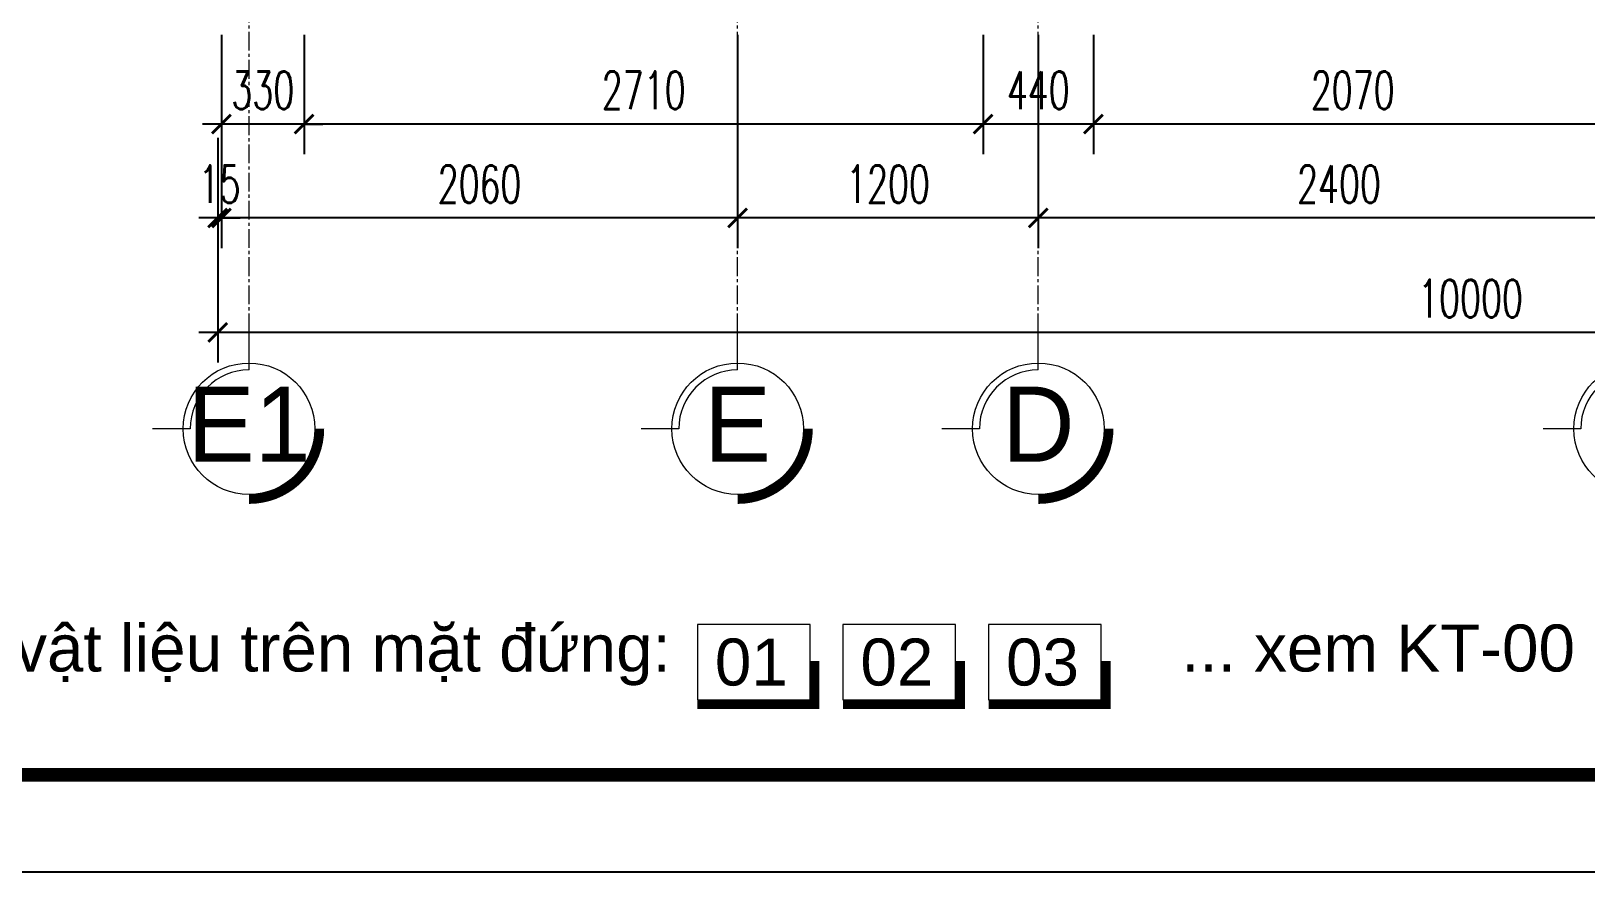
# Model space of a CAD drawing. Header units: millimetres. Extents: x -229618 to 2906, y -178063 to 96806.
# Drawn here: x -213770 to -207565, y -155647 to -152290 of the extents above; entities that cross this region are included whole.
import ezdxf
from ezdxf.enums import TextEntityAlignment as Align

# ---------------------------------------------------------------- set-up
doc = ezdxf.new("R2010")
doc.units = ezdxf.units.MM
doc.header["$LTSCALE"] = 200
doc.header["$MEASUREMENT"] = 0
doc.header["$PDMODE"] = 3
doc.header["$PDSIZE"] = 50
doc.linetypes.add('CENTER2', pattern=[1.125, 0.75, -0.125, 0.125, -0.125])
doc.layers.get('0').update_dxf_attribs({"color": 95, "linetype": 'CONTINUOUS'})
doc.layers.get('DEFPOINTS').update_dxf_attribs({"linetype": 'CONTINUOUS'})
for name, color, linetype in [('CUA', 145, 'CONTINUOUS'), ('DIM', 251, 'CONTINUOUS'), ('KHUNGTEN', 7, 'CONTINUOUS'), ('MANH', 9, 'CONTINUOUS'), ('TEXT', 33, 'CONTINUOUS')]:
    doc.layers.add(name, color=color, linetype=linetype)
doc.layers.add('in', color=203, linetype='CONTINUOUS', lineweight=5, plot=False)
doc.layers.add('thay', color=7, linetype='CONTINUOUS', lineweight=18)
doc.layers.add('tim', color=18, linetype='CENTER2', lineweight=9)
doc.styles.add('Aria H iso', font='Vharial_0.ttf')
doc.styles.add('dam', font='Vhavanb_0.ttf', dxfattribs={"width": 0.9, "height": 450})
doc.styles.add('Scale', font='vnsimli.shx', dxfattribs={"width": 0.65, "bigfont": 'bigfont.shx'})
doc.dimstyles.new('Scale', dxfattribs={"dimscale": 75, "dimtxt": 2, "dimasz": 1, "dimexe": 1.6, "dimexo": 0, "dimgap": 0.8, "dimtad": 1, "dimdec": 0, "dimzin": 0, "dimdsep": 46, "dimtxsty": 'Scale', "dimblk": 'ARCHTICK', "dimcen": 0.1, "dimdle": 1, "dimclrd": 256, "dimclre": 256, "dimclrt": 3, "dimadec": 0, "dimazin": 0, "dimtfac": 1, "dimtdec": 0, "dimtix": 1, "dimtmove": 2, "dimatfit": 3, "dimldrblk": 'ARCHTICK', "dimfxl": 0, "dimtolj": 1, "dimtzin": 0, "dimarcsym": 0})

# ---------------------------------------------------------------- blocks, each defined once
blk = doc.blocks.new('KhungA3')
at = {"layer": 'DEFPOINTS', "color": 8}
blk.add_lwpolyline([(-3.738, 3.813), (416.305, 3.813), (416.305, 300.813), (-3.738, 300.813)], close=True, dxfattribs=at)
at = {"layer": 'KHUNGTEN', "color": 4, "const_width": 0.724}
blk.add_lwpolyline([(7.542, 8.987), (411.131, 8.987), (411.131, 295.639), (7.542, 295.639)], close=True, dxfattribs=at)
blk = doc.blocks.new('_ArchTick')
at = {"color": 0, "linetype": 'ByBlock', "const_width": 0.15}
blk.add_lwpolyline([(-0.5, -0.5), (0.5, 0.5)], dxfattribs=at)
blk = doc.blocks.new('*D2323')
at = {"layer": 'DEFPOINTS', "color": 0, "linetype": 'Continuous'}
for p in [(-213010.4, -152715.3), (-210950.4, -152715.3), (-213010.4, -153035.8)]:
    blk.add_point(p, dxfattribs=at)
at = {"layer": 'DIM', "linetype": 'Continuous', "lineweight": -2}
for p, q in [((-213010.4, -152715.3), (-213010.4, -153155.8)), ((-210950.4, -152715.3), (-210950.4, -153155.8)), ((-210875.4, -153035.8), (-213085.4, -153035.8))]:
    blk.add_line(p, q, dxfattribs=at)
at = {"layer": 'DIM', "linetype": 'Continuous', "lineweight": -2, "xscale": 75, "yscale": 75, "zscale": 75, "rotation": 180}
blk.add_blockref('_ArchTick', (-213010.4, -153035.8), dxfattribs=at)
at = {"layer": 'DIM', "linetype": 'Continuous', "lineweight": -2, "xscale": 75, "yscale": 75, "zscale": 75}
blk.add_blockref('_ArchTick', (-210950.4, -153035.8), dxfattribs=at)
at = {"layer": 'DIM', "color": 3, "linetype": 'Continuous', "insert": (-211980.4, -152900.8), "char_height": 150, "attachment_point": 5, "style": 'Scale'}
blk.add_mtext('\\A1;2060', dxfattribs=at)
blk = doc.blocks.new('*D2324')
at = {"layer": 'DEFPOINTS', "color": 0, "linetype": 'Continuous'}
for p in [(-213025.4, -152715.3), (-203025.4, -152715.3), (-213025.4, -153492.5)]:
    blk.add_point(p, dxfattribs=at)
at = {"layer": 'DIM', "linetype": 'Continuous', "lineweight": -2}
for p, q in [((-213025.4, -152715.3), (-213025.4, -153612.5)), ((-203025.4, -152715.3), (-203025.4, -153612.5)), ((-202950.4, -153492.5), (-213100.4, -153492.5))]:
    blk.add_line(p, q, dxfattribs=at)
at = {"layer": 'DIM', "linetype": 'Continuous', "lineweight": -2, "xscale": 75, "yscale": 75, "zscale": 75, "rotation": 180}
blk.add_blockref('_ArchTick', (-213025.4, -153492.5), dxfattribs=at)
at = {"layer": 'DIM', "linetype": 'Continuous', "lineweight": -2, "xscale": 75, "yscale": 75, "zscale": 75}
blk.add_blockref('_ArchTick', (-203025.4, -153492.5), dxfattribs=at)
at = {"layer": 'DIM', "color": 3, "linetype": 'Continuous', "insert": (-208025.4, -153357.5), "char_height": 150, "attachment_point": 5, "style": 'Scale'}
blk.add_mtext('\\A1;10000', dxfattribs=at)
blk = doc.blocks.new('tr')
at = {"layer": 'thay', "ltscale": 600}
for p, q in [((0, -200), (0, 0)), ((313.2, -513.2), (513.2, -513.2))]:
    blk.add_line(p, q, dxfattribs=at)
at = {"layer": 'thay', "ltscale": 600, "const_width": 50}
blk.add_lwpolyline([(-375, -513.2, 0.414214), (0, -888.2, 0.414214)], format="xyb", dxfattribs=at)
at = {"layer": 'thay', "ltscale": 600}
blk.add_circle((0, -513.2), 350, dxfattribs=at)
blk.add_arc((0, -513.2), 313.2, 0, 90, dxfattribs=at)
at = {"layer": 'TEXT', "linetype": 'Continuous', "style": 'Aria H iso'}
blk.add_attdef('A', text='', height=350, dxfattribs=at).set_placement((0, -670.6), align=Align.CENTER)
blk = doc.blocks.new('*D2325')
at = {"layer": 'DEFPOINTS', "color": 0, "linetype": 'Continuous'}
for p in [(-209750.4, -152304.5), (-207350.4, -152304.5), (-209750.4, -153035.8)]:
    blk.add_point(p, dxfattribs=at)
at = {"layer": 'DIM', "linetype": 'Continuous', "lineweight": -2}
for p, q in [((-209750.4, -152304.5), (-209750.4, -153155.8)), ((-207350.4, -152304.5), (-207350.4, -153155.8)), ((-207275.4, -153035.8), (-209825.4, -153035.8))]:
    blk.add_line(p, q, dxfattribs=at)
at = {"layer": 'DIM', "linetype": 'Continuous', "lineweight": -2, "xscale": 75, "yscale": 75, "zscale": 75, "rotation": 180}
blk.add_blockref('_ArchTick', (-209750.4, -153035.8), dxfattribs=at)
at = {"layer": 'DIM', "linetype": 'Continuous', "lineweight": -2, "xscale": 75, "yscale": 75, "zscale": 75}
blk.add_blockref('_ArchTick', (-207350.4, -153035.8), dxfattribs=at)
at = {"layer": 'DIM', "color": 3, "linetype": 'Continuous', "insert": (-208550.4, -152900.8), "char_height": 150, "attachment_point": 5, "style": 'Scale'}
blk.add_mtext('\\A1;2400', dxfattribs=at)
blk = doc.blocks.new('*D2326')
at = {"layer": 'DEFPOINTS', "color": 0, "linetype": 'Continuous'}
for p in [(-210950.4, -152304.5), (-209750.4, -152304.5), (-210950.4, -153035.8)]:
    blk.add_point(p, dxfattribs=at)
at = {"layer": 'DIM', "linetype": 'Continuous', "lineweight": -2}
for p, q in [((-210950.4, -152304.5), (-210950.4, -153155.8)), ((-209750.4, -152304.5), (-209750.4, -153155.8)), ((-209675.4, -153035.8), (-211025.4, -153035.8))]:
    blk.add_line(p, q, dxfattribs=at)
at = {"layer": 'DIM', "linetype": 'Continuous', "lineweight": -2, "xscale": 75, "yscale": 75, "zscale": 75, "rotation": 180}
blk.add_blockref('_ArchTick', (-210950.4, -153035.8), dxfattribs=at)
at = {"layer": 'DIM', "linetype": 'Continuous', "lineweight": -2, "xscale": 75, "yscale": 75, "zscale": 75}
blk.add_blockref('_ArchTick', (-209750.4, -153035.8), dxfattribs=at)
at = {"layer": 'DIM', "color": 3, "linetype": 'Continuous', "insert": (-210350.4, -152900.8), "char_height": 150, "attachment_point": 5, "style": 'Scale'}
blk.add_mtext('\\A1;1200', dxfattribs=at)
blk = doc.blocks.new('vld')
at = {"layer": 'thay'}
blk.add_lwpolyline([(-15232, -5082), (0, -5082), (0, 5082), (-15232, 5082)], close=True, dxfattribs=at)
at = {"layer": 'thay', "color": 1, "ltscale": 600, "const_width": 1270}
blk.add_lwpolyline([(635, 140), (635, -5717), (-15232, -5717)], dxfattribs=at)
at = {"layer": 'TEXT', "style": 'Aria H iso'}
blk.add_attdef('1', text='', height=6350, dxfattribs=at).set_placement((-7944, -3167), align=Align.CENTER)
blk = doc.blocks.new('*D2332')
at = {"layer": 'DEFPOINTS', "color": 0}
for p in [(-209530.4, -152304.5), (-207460.4, -152304.5), (-209530.4, -152660.8)]:
    blk.add_point(p, dxfattribs=at)
at = {"layer": 'DIM', "lineweight": -2}
for p, q in [((-209530.4, -152304.5), (-209530.4, -152780.8)), ((-207460.4, -152304.5), (-207460.4, -152780.8)), ((-207385.4, -152660.8), (-209605.4, -152660.8))]:
    blk.add_line(p, q, dxfattribs=at)
at = {"layer": 'DIM', "lineweight": -2, "xscale": 75, "yscale": 75, "zscale": 75, "rotation": 180}
blk.add_blockref('_ArchTick', (-209530.4, -152660.8), dxfattribs=at)
at = {"layer": 'DIM', "lineweight": -2, "xscale": 75, "yscale": 75, "zscale": 75}
blk.add_blockref('_ArchTick', (-207460.4, -152660.8), dxfattribs=at)
at = {"layer": 'DIM', "color": 3, "insert": (-208495.4, -152525.8), "char_height": 150, "attachment_point": 5, "style": 'Scale'}
blk.add_mtext('\\A1;2070', dxfattribs=at)
blk = doc.blocks.new('*D2333')
at = {"layer": 'DEFPOINTS', "color": 0}
for p in [(-209970.4, -152304.5), (-209530.4, -152304.5), (-209970.4, -152660.8)]:
    blk.add_point(p, dxfattribs=at)
at = {"layer": 'DIM', "lineweight": -2}
for p, q in [((-209970.4, -152304.5), (-209970.4, -152780.8)), ((-209530.4, -152304.5), (-209530.4, -152780.8)), ((-209455.4, -152660.8), (-210045.4, -152660.8))]:
    blk.add_line(p, q, dxfattribs=at)
at = {"layer": 'DIM', "lineweight": -2, "xscale": 75, "yscale": 75, "zscale": 75, "rotation": 180}
blk.add_blockref('_ArchTick', (-209970.4, -152660.8), dxfattribs=at)
at = {"layer": 'DIM', "lineweight": -2, "xscale": 75, "yscale": 75, "zscale": 75}
blk.add_blockref('_ArchTick', (-209530.4, -152660.8), dxfattribs=at)
at = {"layer": 'DIM', "color": 3, "insert": (-209750.4, -152525.8), "char_height": 150, "attachment_point": 5, "style": 'Scale'}
blk.add_mtext('\\A1;440', dxfattribs=at)
blk = doc.blocks.new('*D2334')
at = {"layer": 'DEFPOINTS', "color": 0}
for p in [(-212680.4, -152304.5), (-209970.4, -152304.5), (-212680.4, -152660.8)]:
    blk.add_point(p, dxfattribs=at)
at = {"layer": 'DIM', "lineweight": -2}
for p, q in [((-212680.4, -152304.5), (-212680.4, -152780.8)), ((-209970.4, -152304.5), (-209970.4, -152780.8)), ((-209895.4, -152660.8), (-212755.4, -152660.8))]:
    blk.add_line(p, q, dxfattribs=at)
at = {"layer": 'DIM', "lineweight": -2, "xscale": 75, "yscale": 75, "zscale": 75, "rotation": 180}
blk.add_blockref('_ArchTick', (-212680.4, -152660.8), dxfattribs=at)
at = {"layer": 'DIM', "lineweight": -2, "xscale": 75, "yscale": 75, "zscale": 75}
blk.add_blockref('_ArchTick', (-209970.4, -152660.8), dxfattribs=at)
at = {"layer": 'DIM', "color": 3, "insert": (-211325.4, -152525.8), "char_height": 150, "attachment_point": 5, "style": 'Scale'}
blk.add_mtext('\\A1;2710', dxfattribs=at)
blk = doc.blocks.new('*D2335')
at = {"layer": 'DEFPOINTS', "color": 0}
for p in [(-213010.4, -152304.5), (-212680.4, -152304.5), (-213010.4, -152660.8)]:
    blk.add_point(p, dxfattribs=at)
at = {"layer": 'DIM', "lineweight": -2}
for p, q in [((-213010.4, -152304.5), (-213010.4, -152780.8)), ((-212680.4, -152304.5), (-212680.4, -152780.8)), ((-213010.4, -152660.8), (-213085.4, -152660.8)), ((-212680.4, -152660.8), (-213010.4, -152660.8)), ((-212680.4, -152660.8), (-212605.4, -152660.8))]:
    blk.add_line(p, q, dxfattribs=at)
at = {"layer": 'DIM', "lineweight": -2, "xscale": 75, "yscale": 75, "zscale": 75}
blk.add_blockref('_ArchTick', (-213010.4, -152660.8), dxfattribs=at)
at = {"layer": 'DIM', "lineweight": -2, "xscale": 75, "yscale": 75, "zscale": 75, "rotation": 180}
blk.add_blockref('_ArchTick', (-212680.4, -152660.8), dxfattribs=at)
at = {"layer": 'DIM', "color": 3, "insert": (-212845.4, -152525.8), "char_height": 150, "attachment_point": 5, "style": 'Scale'}
blk.add_mtext('\\A1;330', dxfattribs=at)
blk = doc.blocks.new('*D2336')
at = {"layer": 'DEFPOINTS', "color": 0}
for p in [(-213025.4, -152715.3), (-213010.4, -152715.3), (-213025.4, -153035.8)]:
    blk.add_point(p, dxfattribs=at)
at = {"layer": 'DIM', "lineweight": -2}
for p, q in [((-213025.4, -152715.3), (-213025.4, -153155.8)), ((-213010.4, -152715.3), (-213010.4, -153155.8)), ((-213025.4, -153035.8), (-213100.4, -153035.8)), ((-213010.4, -153035.8), (-213025.4, -153035.8)), ((-213010.4, -153035.8), (-212935.4, -153035.8))]:
    blk.add_line(p, q, dxfattribs=at)
at = {"layer": 'DIM', "lineweight": -2, "xscale": 75, "yscale": 75, "zscale": 75}
blk.add_blockref('_ArchTick', (-213025.4, -153035.8), dxfattribs=at)
at = {"layer": 'DIM', "lineweight": -2, "xscale": 75, "yscale": 75, "zscale": 75, "rotation": 180}
blk.add_blockref('_ArchTick', (-213010.4, -153035.8), dxfattribs=at)
at = {"layer": 'DIM', "color": 3, "insert": (-213017.9, -152900.8), "char_height": 150, "attachment_point": 5, "style": 'Scale'}
blk.add_mtext('\\A1;15', dxfattribs=at)

msp = doc.modelspace()

# ---------------------------------------------------------------- linework, layer by layer
at = {"layer": 'in', "linetype": 'Continuous'}
msp.add_lwpolyline([(-217616.4, -155646.6), (-186113.1, -155646.6), (-186113.1, -133371.6), (-217616.4, -133371.6)], close=True, dxfattribs=at)
at = {"layer": 'tim', "ltscale": 0.5}
for p, q in [((-212900.4, -153492.5), (-212900.4, -139004.9)), ((-210950.4, -153492.5), (-210950.4, -139004.9)), ((-209750.4, -153492.5), (-209750.4, -139004.9))]:
    msp.add_line(p, q, dxfattribs=at)

# ---------------------------------------------------------------- block references
at = {"layer": 'CUA'}
ref = msp.add_blockref('vld', (-210661.1, -154808.9), dxfattribs=dict(at, xscale=0.02952755894511938, yscale=0.02952755894511938, zscale=0.0295275590551172))
ref.add_attrib('1', '01', dxfattribs={"layer": 'TEXT', "height": 187.5, "style": 'Aria H iso'}).set_placement((-210895.5, -154902.4), align=Align.CENTER)
ref = msp.add_blockref('vld', (-210080.2, -154808.9), dxfattribs=dict(at, xscale=0.02952755894511938, yscale=0.02952755894511938, zscale=0.0295275590551172))
ref.add_attrib('1', '02', dxfattribs={"layer": 'TEXT', "height": 187.5, "style": 'Aria H iso'}).set_placement((-210314.6, -154902.4), align=Align.CENTER)
ref = msp.add_blockref('vld', (-209499.1, -154808.9), dxfattribs=dict(at, xscale=0.02952755894511938, yscale=0.02952755894511938, zscale=0.0295275590551172))
ref.add_attrib('1', '03', dxfattribs={"layer": 'TEXT', "height": 187.5, "style": 'Aria H iso'}).set_placement((-209733.5, -154902.4), align=Align.CENTER)
at = {"layer": 'KHUNGTEN', "xscale": 75, "yscale": 75, "zscale": 75.00000000000009}
msp.add_blockref('KhungA3', (-217336, -155932.6), dxfattribs=at)
at = {"layer": 'MANH', "xscale": 0.75, "yscale": 0.75, "zscale": 0.75, "rotation": 90}
for p in [(-213285.3, -153877.4), (-211335.3, -153877.4), (-210135.3, -153877.4), (-207735.3, -153877.4)]:
    msp.add_blockref('tr', p, dxfattribs=at)

# ---------------------------------------------------------------- texts
at = {"layer": 'TEXT', "linetype": 'Continuous', "style": 'dam'}
for s, p in [('e1', (-212900.4, -153859)), ('e', (-210950.4, -153859)), ('d', (-209750.4, -153859))]:
    msp.add_text(s, height=300, dxfattribs=at).set_placement(p, align=Align.MIDDLE)
at = {"layer": 'TEXT', "insert": (-216590.5, -154221.5), "char_height": 150.4011, "width": 9083.162, "attachment_point": 1, "style": 'Aria H iso'}
msp.add_mtext('{\\H1.745x;ghi chó: \\P\\f.VnArial|b0|i0|c0|p34;\\H0.7143x;^ICÊu T¹o C¸c Líp vËt liÖu trªn mÆt ®øng:                            ... xem KT-00}', dxfattribs=at)

# ---------------------------------------------------------------- dimensions: what is measured, and where the dimension line sits
at = {"layer": 'DIM'}
for base, p1, p2, picture, middle in [((-213010.4, -152660.8), (-212680.4, -152304.5), (-213010.4, -152304.5), '*D2335', (-212845.4, -152525.8)), ((-212680.4, -152660.8), (-209970.4, -152304.5), (-212680.4, -152304.5), '*D2334', (-211325.4, -152525.8)), ((-209970.4, -152660.8), (-209530.4, -152304.5), (-209970.4, -152304.5), '*D2333', (-209750.4, -152525.8)), ((-209530.4, -152660.8), (-207460.4, -152304.5), (-209530.4, -152304.5), '*D2332', (-208495.4, -152525.8)), ((-213025.4, -153035.8), (-213010.4, -152715.3), (-213025.4, -152715.3), '*D2336', (-213017.9, -152900.8))]:
    dim = msp.add_linear_dim(base=base, p1=p1, p2=p2, angle=0, dimstyle='Scale', dxfattribs=at)
    dim.commit()
    dim.dimension.update_dxf_attribs({"geometry": picture, "text_midpoint": middle})
at = {"layer": 'DIM', "linetype": 'Continuous'}
dim = msp.add_linear_dim(base=(-210950.4, -153035.8), p1=(-209750.4, -152304.5), p2=(-210950.4, -152304.5), angle=0, dimstyle='Scale', override={"dimfxl": 70}, dxfattribs=at)
dim.commit()
dim.dimension.update_dxf_attribs({"geometry": '*D2326', "text_midpoint": (-210350.4, -152900.8)})
dim = msp.add_aligned_dim(p1=(-207350.4, -152304.5), p2=(-209750.4, -152304.5), distance=731.3, dimstyle='Scale', override={"dimfxl": 70}, dxfattribs=at)
dim.commit()
dim.dimension.update_dxf_attribs({"geometry": '*D2325', "text_midpoint": (-208550.4, -152900.8)})
for base, p1, p2, picture, middle in [((-213025.4, -153492.5), (-203025.4, -152715.3), (-213025.4, -152715.3), '*D2324', (-208025.4, -153357.5)), ((-213010.4, -153035.8), (-210950.4, -152715.3), (-213010.4, -152715.3), '*D2323', (-211980.4, -152900.8))]:
    dim = msp.add_linear_dim(base=base, p1=p1, p2=p2, angle=0, dimstyle='Scale', dxfattribs=at)
    dim.commit()
    dim.dimension.update_dxf_attribs({"geometry": picture, "text_midpoint": middle})

doc.saveas('drawing.dxf')
